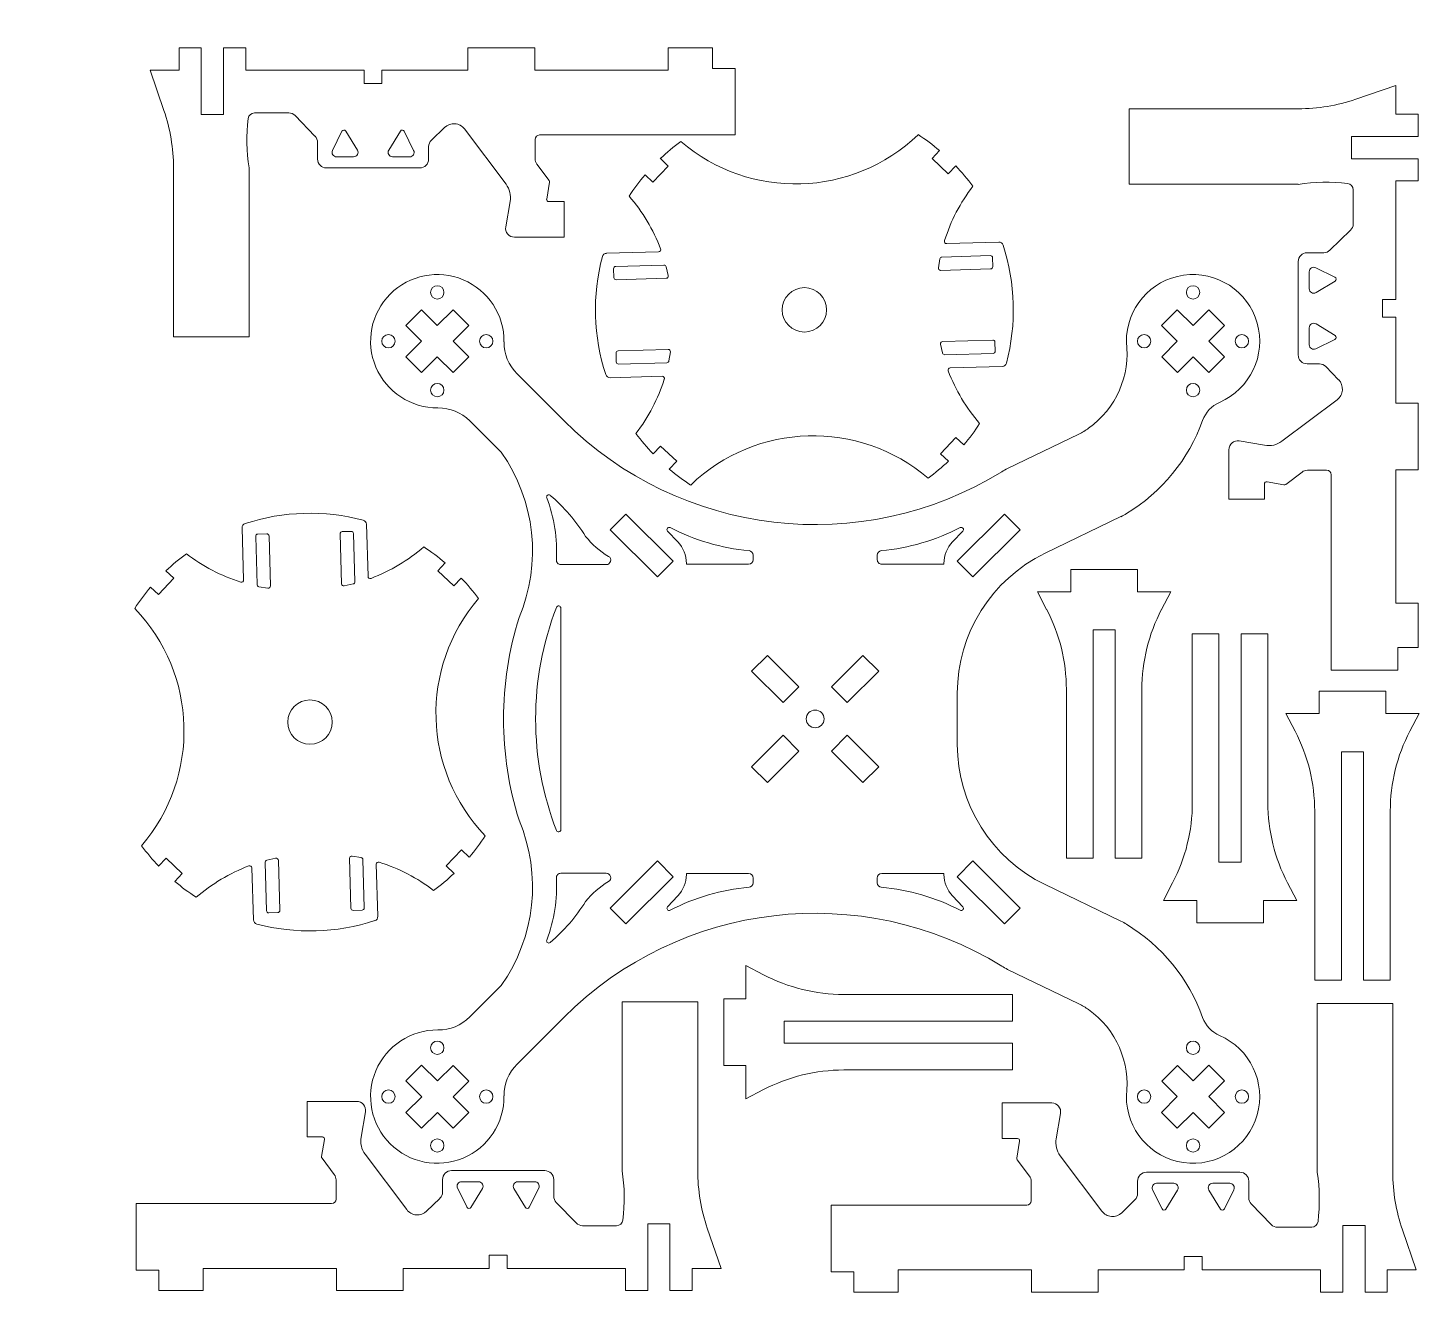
# Model space of a CAD drawing. Header units: millimetres. Extents: x -19 to 294, y 10 to 294.
import ezdxf

# ---------------------------------------------------------------- set-up
doc = ezdxf.new("R2010")
doc.units = ezdxf.units.MM
doc.layers.add('SLD-0', color=179, linetype='Continuous')

# ---------------------------------------------------------------- blocks, each defined once
blk = doc.blocks.new('Block1')
at = {"layer": 'SLD-0', "color": 250, "linetype": 'Continuous', "lineweight": 15, "true_color": 0x191924}
for p, q in [((6.5, 65), (6.5, 60)), ((11.5, 65), (6.5, 65)), ((11.5, 65), (11.5, 50)), ((16.5, 50), (16.5, 65)), ((21.5, 65), (16.5, 65)), ((21.5, 60), (21.5, 65)), ((71.5, 65), (71.5, 60)), ((86.5, 65), (71.5, 65)), ((86.5, 60), (86.5, 65)), ((116.5, 65), (116.5, 60)), ((126.5, 65), (116.5, 65)), ((126.5, 60.41), (126.5, 65)), ((6.5, 60), (0, 60)), ((0, 60), (3.1, 50.95)), ((48.15, 60), (21.5, 60)), ((48.15, 57), (48.15, 60)), ((52.15, 60), (52.15, 57)), ((71.5, 60), (52.15, 60)), ((116.5, 60), (86.5, 60)), ((131.6, 60.41), (126.5, 60.41)), ((131.6, 45.41), (131.6, 60.41)), ((52.15, 57), (48.15, 57)), ((23.5, 50.38), (31.16, 50.38)), ((11.5, 50), (16.5, 50)), ((32.59, 49.77), (37.08, 45.13)), ((63.26, 44.23), (66.23, 47.11)), ((43.14, 46.25), (41.02, 41.94)), ((46.61, 42.02), (44.02, 46.29)), ((56.28, 46.29), (53.68, 42.02)), ((59.27, 41.94), (57.15, 46.25)), ((70.72, 46.76), (80.06, 34.32)), ((86.6, 40.08), (86.6, 44.41)), ((87.6, 45.41), (131.6, 45.41)), ((37.65, 43.74), (37.65, 40)), ((62.65, 40), (62.65, 42.79)), ((5.25, 38), (5.25, 0)), ((22.25, 0), (22.25, 38)), ((39.65, 38), (60.65, 38)), ((41.92, 40.5), (45.76, 40.5)), ((54.53, 40.5), (58.38, 40.5)), ((89.77, 35.19), (87, 38.88)), ((89.2, 31), (89.86, 34.81)), ((80.99, 30.46), (80, 24.75)), ((93.1, 30.41), (89.69, 30.41)), ((93.1, 22.41), (93.1, 30.41)), ((81.97, 22.41), (93.1, 22.41)), ((5.25, 0), (22.25, 0))]:
    blk.add_line(p, q, dxfattribs=at)
for centre, radius, start, end in [((-34.75, 38), 40, 0, 18.8841), ((23.5, 48.94), 1.44, 90, 173.0932), ((31.16, 48.38), 2, 44.0954, 90), ((62.57, 44.21), 40.79, 173.0932, 188.7515), ((68.32, 44.96), 3, 36.912, 134.0954), ((35.65, 43.74), 2, 0, 44.0954), ((43.59, 46.03), 0.5, 31.312, 153.8164), ((56.71, 46.03), 0.5, 26.1836, 148.688), ((64.65, 42.79), 2, 134.0954, 180), ((87.6, 44.41), 1, 90, 180), ((41.92, 41.5), 1, 153.8164, 270), ((45.76, 41.5), 1, 270, 31.312), ((54.53, 41.5), 1, 148.688, 270), ((58.38, 41.5), 1, 270, 26.1836), ((39.65, 40), 2, 180, 270), ((60.65, 40), 2, 270, 0), ((88.6, 40.08), 2, 180, 216.912), ((89.37, 34.89), 0.5, 350.1483, 36.912), ((76.06, 31.32), 5, 350.1483, 36.912), ((89.69, 30.91), 0.5, 170.1483, 270), ((81.97, 24.41), 2, 170.1483, 270)]:
    blk.add_arc(centre, radius, start, end, dxfattribs=at)
blk = doc.blocks.new('Block2')
at = {"layer": 'SLD-0', "color": 250, "linetype": 'Continuous', "lineweight": 15, "true_color": 0x191924}
for p, q in [((36.91, 92.06), (42.76, 81.92)), ((56.58, 92.83), (55.95, 90.48)), ((60.78, 89.18), (61.41, 91.53)), ((34.62, 89.02), (32.89, 88.02)), ((40.73, 79.44), (35.3, 88.84)), ((55.95, 90.48), (60.78, 89.18)), ((32.7, 87.34), (38.33, 77.61)), ((18.16, 79.52), (16.43, 78.52)), ((24.47, 69.61), (18.85, 79.34)), ((39.09, 77.48), (40.63, 78.81)), ((18.51, 67.92), (12.66, 78.06)), ((16.25, 77.84), (21.68, 68.44)), ((22.28, 68.22), (24.2, 68.88)), ((4.51, 60.78), (2.16, 61.41)), ((3.22, 55.95), (4.51, 60.78)), ((0.87, 56.58), (3.22, 55.95)), ((90.48, 37.74), (89.18, 32.91)), ((92.83, 37.11), (90.48, 37.74)), ((89.18, 32.91), (91.53, 32.28)), ((71.42, 25.48), (69.49, 24.81)), ((77.44, 15.85), (72.01, 25.26)), ((75.18, 25.77), (81.03, 15.63)), ((69.22, 24.09), (74.85, 14.35)), ((54.61, 16.22), (53.07, 14.88)), ((60.99, 6.35), (55.37, 16.09)), ((52.96, 14.26), (58.39, 4.85)), ((75.53, 14.17), (77.26, 15.17)), ((56.78, 1.63), (50.93, 11.77)), ((32.91, 4.51), (32.28, 2.16)), ((37.74, 3.22), (32.91, 4.51)), ((37.11, 0.87), (37.74, 3.22)), ((59.07, 4.67), (60.81, 5.67))]:
    blk.add_line(p, q, dxfattribs=at)
blk.add_circle((46.85, 46.85), 5, dxfattribs=at)
for centre, radius, start, end in [((46.85, 46.85), 47, 103.584, 136.416), ((36.04, 91.56), 1, 30, 103.584), ((13.49, 107.83), 39.75, 319.1772, 339.1612), ((46.85, 46.85), 47, 78.0491, 85.3684), ((46.85, 46.85), 47, 64.6316, 71.9509), ((33.14, 87.59), 0.5, 120, 210), ((34.87, 88.59), 0.5, 30, 120), ((105.84, 80.9), 39.75, 167.7864, 252.2136), ((43.19, 82.17), 0.5, 210, 319.1772), ((13.53, 78.56), 1, 136.416, 210), ((16.68, 78.09), 0.5, 120, 210), ((18.41, 79.09), 0.5, 30, 120), ((40.3, 79.19), 0.5, 310.8693, 30), ((38.76, 77.86), 0.5, 210, 310.8693), ((24.04, 69.36), 0.5, 289.1307, 30), ((46.85, 46.85), 47, 154.6316, 161.9509), ((10.71, 106.23), 39.75, 260.8388, 280.8228), ((18.08, 67.67), 0.5, 280.8228, 30), ((22.11, 68.69), 0.5, 210, 289.1307), ((46.85, 46.85), 47, 168.0491, 175.3684), ((-12.14, 12.79), 39.75, 347.7864, 72.2136), ((46.85, 46.85), 47, 348.0491, 355.3684), ((46.85, 46.85), 47, 334.6316, 341.9509), ((71.58, 25.01), 0.5, 30, 109.1307), ((75.61, 26.02), 0.5, 100.8228, 210), ((82.99, -12.54), 39.75, 80.8388, 100.8228), ((69.66, 24.34), 0.5, 109.1307, 210), ((54.93, 15.84), 0.5, 30, 130.8693), ((77.01, 15.6), 0.5, 300, 30), ((53.39, 14.51), 0.5, 130.8693, 210), ((46.85, 46.85), 47, 283.584, 316.416), ((75.28, 14.6), 0.5, 210, 300), ((80.17, 15.13), 1, 316.416, 30), ((80.2, -14.14), 39.75, 139.1772, 159.1612), ((50.5, 11.52), 0.5, 30, 139.1772), ((60.56, 6.1), 0.5, 300, 30), ((46.85, 46.85), 47, 244.6316, 251.9509), ((58.82, 5.1), 0.5, 210, 300), ((46.85, 46.85), 47, 258.0491, 265.3684), ((57.65, 2.13), 1, 210, 283.584)]:
    blk.add_arc(centre, radius, start, end, dxfattribs=at)
blk = doc.blocks.new('Block3')
at = {"layer": 'SLD-0', "color": 250, "linetype": 'Continuous', "lineweight": 15, "true_color": 0x191924}
for p, q in [((7.9, 188.57), (11.43, 192.1)), ((11.43, 192.1), (15, 188.54)), ((15, 188.54), (18.54, 192.07)), ((22.07, 188.54), (18.54, 192.07)), ((177.93, 188.54), (181.46, 192.07)), ((185, 188.54), (181.46, 192.07)), ((188.57, 192.1), (185, 188.54)), ((192.1, 188.57), (188.57, 192.1)), ((7.9, 188.57), (11.46, 185)), ((18.54, 185), (22.07, 188.54)), ((181.46, 185), (177.93, 188.54)), ((192.1, 188.57), (188.54, 185)), ((7.93, 181.46), (11.46, 185)), ((18.54, 185), (22.04, 181.5)), ((181.46, 185), (177.96, 181.5)), ((192.07, 181.46), (188.54, 185)), ((7.93, 181.46), (11.46, 177.93)), ((11.46, 177.93), (15, 181.46)), ((15, 181.46), (18.5, 177.96)), ((18.5, 177.96), (22.04, 181.5)), ((181.5, 177.96), (177.96, 181.5)), ((185, 181.46), (181.5, 177.96)), ((188.54, 177.93), (185, 181.46)), ((192.07, 181.46), (188.54, 177.93)), ((62.73, 151.73), (54.48, 168.78)), ((137.27, 151.73), (145.52, 168.78)), ((43.64, 143.29), (35.88, 159.32)), ((156.36, 143.29), (164.12, 159.32)), ((57.43, 146.11), (53.89, 142.57)), ((57.43, 146.11), (68.03, 135.5)), ((142.57, 146.11), (131.97, 135.5)), ((146.11, 142.57), (142.57, 146.11)), ((53.89, 142.57), (64.5, 131.97)), ((146.11, 142.57), (135.5, 131.97)), ((68.03, 135.5), (64.5, 131.97)), ((135.5, 131.97), (131.97, 135.5)), ((60.18, 130.89), (57.73, 133.21)), ((105.77, 131.97), (94.23, 131.97)), ((139.82, 130.89), (142.27, 133.21)), ((65, 128.97), (65.2, 128.97)), ((65.2, 128.97), (65.2, 114.97)), ((135, 128.97), (134.8, 128.97)), ((134.8, 128.97), (134.8, 114.97)), ((63.12, 113.97), (64.2, 113.97)), ((89.25, 114.29), (85.71, 110.75)), ((96.32, 107.22), (89.25, 114.29)), ((103.68, 107.22), (110.75, 114.29)), ((114.29, 110.75), (110.75, 114.29)), ((136.88, 113.97), (135.8, 113.97)), ((92.78, 103.68), (85.71, 110.75)), ((107.22, 103.68), (114.29, 110.75)), ((96.32, 107.22), (92.78, 103.68)), ((107.22, 103.68), (103.68, 107.22)), ((92.78, 96.32), (85.71, 89.25)), ((92.78, 96.32), (96.32, 92.78)), ((103.68, 92.78), (107.22, 96.32)), ((107.22, 96.32), (114.29, 89.25)), ((96.32, 92.78), (89.25, 85.71)), ((103.68, 92.78), (110.75, 85.71)), ((85.71, 89.25), (89.25, 85.71)), ((110.75, 85.71), (114.29, 89.25)), ((63.12, 86.03), (64.2, 86.03)), ((65.2, 71.03), (65.2, 85.03)), ((134.8, 71.03), (134.8, 85.03)), ((136.88, 86.03), (135.8, 86.03)), ((60.18, 69.11), (57.73, 66.79)), ((65, 71.03), (65.2, 71.03)), ((135, 71.03), (134.8, 71.03)), ((139.82, 69.11), (142.27, 66.79)), ((53.89, 57.43), (64.5, 68.03)), ((64.5, 68.03), (68.03, 64.5)), ((131.97, 64.5), (135.5, 68.03)), ((146.11, 57.43), (135.5, 68.03)), ((57.43, 53.89), (68.03, 64.5)), ((142.57, 53.89), (131.97, 64.5)), ((53.89, 57.43), (57.43, 53.89)), ((142.57, 53.89), (146.11, 57.43)), ((65.27, 53.01), (65.27, 42.78)), ((134.73, 53.01), (134.73, 42.78)), ((32.82, 43.43), (22.32, 32.93)), ((124.93, 42.78), (75.07, 42.78)), ((167.18, 43.43), (177.68, 32.93)), ((40, 29.39), (32.93, 22.32)), ((160, 29.39), (167.07, 22.32)), ((7.93, 18.54), (11.46, 22.07)), ((11.46, 22.07), (15, 18.54)), ((15, 18.54), (18.54, 22.07)), ((18.54, 22.07), (22.07, 18.54)), ((177.96, 18.54), (181.5, 22.07)), ((185.02, 18.55), (181.5, 22.07)), ((185.02, 18.55), (188.54, 22.07)), ((188.54, 22.07), (192.07, 18.54)), ((7.93, 18.54), (11.46, 15)), ((18.54, 15), (22.07, 18.54)), ((181.48, 15.02), (177.96, 18.54)), ((188.55, 15.02), (192.07, 18.54)), ((7.93, 11.46), (11.46, 15)), ((18.54, 15), (22.07, 11.46)), ((177.93, 11.46), (181.48, 15.02)), ((192.1, 11.46), (188.55, 15.02)), ((7.93, 11.46), (11.46, 7.93)), ((11.46, 7.93), (15, 11.46)), ((15, 11.46), (18.54, 7.93)), ((22.07, 11.46), (18.54, 7.93)), ((181.46, 7.93), (177.93, 11.46)), ((181.46, 7.93), (185.02, 11.48)), ((188.57, 7.93), (185.02, 11.48)), ((188.57, 7.93), (192.1, 11.46))]:
    blk.add_line(p, q, dxfattribs=at)
for centre, radius in [((15, 196), 1.5), ((185, 196), 1.5), ((4, 185), 1.5), ((26, 185), 1.5), ((174, 185), 1.5), ((196, 185), 1.5), ((15, 174), 1.5), ((185, 174), 1.5), ((100, 100), 2), ((15, 26), 1.5), ((185, 26), 1.5), ((4, 15), 1.5), ((26, 15), 1.5), ((174, 15), 1.5), ((196, 15), 1.5), ((15, 4), 1.5), ((185, 4), 1.5)]:
    blk.add_circle(centre, radius, dxfattribs=at)
for centre, radius, start, end in [((15, 185), 15, 23.4253, 270.573), ((185, 185), 15, 269.427, 156.5747), ((35.19, 193.75), 7, 203.4253, 250.2807), ((164.81, 193.75), 7, 289.7193, 336.5747), ((19.15, 148.99), 40.54, 31.259, 70.2807), ((180.85, 148.99), 40.54, 109.7193, 148.741), ((17.75, 149.48), 20.69, 35.537, 97.2203), ((40.98, 162.25), 15, 25.8054, 31.259), ((159.02, 162.25), 15, 148.741, 154.1946), ((182.25, 149.48), 20.69, 82.7797, 144.463), ((22.38, 152.78), 15, 25.8311, 35.537), ((177.62, 152.78), 15, 144.463, 154.1689), ((94.23, 166.97), 35, 205.8054, 270), ((105.77, 166.97), 35, 270, 334.1946), ((-23.74, 100), 80, 315, 31.6313), ((57.14, 149.82), 15, 205.8311, 211.6313), ((223.74, 100), 80, 148.3687, 225), ((142.86, 149.82), 15, 328.3687, 334.1689), ((57.39, 132.85), 0.5, 46.4857, 207.4292), ((14.5, 110.59), 47.82, 5.1465, 27.4292), ((185.5, 110.59), 47.82, 152.5708, 174.8535), ((142.61, 132.85), 0.5, 332.5708, 133.5143), ((65, 135.97), 7, 226.4857, 270), ((135, 135.97), 7, 270, 313.5143), ((63.12, 114.97), 1, 185.1465, 270), ((64.2, 114.97), 1, 270, 0), ((135.8, 114.97), 1, 180, 270), ((136.88, 114.97), 1, 270, 354.8535), ((14.5, 89.41), 47.82, 332.5708, 354.8535), ((63.12, 85.03), 1, 90, 174.8535), ((64.2, 85.03), 1, 0, 90), ((135.8, 85.03), 1, 90, 180), ((136.88, 85.03), 1, 5.1465, 90), ((185.5, 89.41), 47.82, 185.1465, 207.4292), ((65, 64.03), 7, 90, 133.5143), ((135, 64.03), 7, 46.4857, 90), ((57.39, 67.15), 0.5, 152.5708, 313.5143), ((142.61, 67.15), 0.5, 226.4857, 27.4292), ((46.74, 63.5), 19.44, 308.7834, 329.0962), ((64.27, 53.01), 1, 0, 149.0962), ((135.73, 53.01), 1, 30.9038, 180), ((153.26, 63.5), 19.44, 210.9038, 231.2166), ((79.97, 14.55), 39.82, 121.9242, 139.5142), ((120.03, 14.55), 39.82, 40.4858, 58.0758), ((62.16, 8.82), 33.02, 86.4377, 111.1557), ((64.27, 42.78), 1, 266.4377, 0), ((75.07, 42.28), 0.5, 90, 248.7752), ((100, 106.47), 69.36, 248.7752, 291.2248), ((124.93, 42.28), 0.5, 291.2248, 90), ((135.73, 42.78), 1, 180, 273.5623), ((137.84, 8.82), 33.02, 68.8443, 93.5623), ((50.06, 40.08), 0.5, 139.5142, 291.1557), ((149.94, 40.08), 0.5, 248.8443, 40.4858), ((62.2, -2.19), 38.61, 67.1555, 125.1069), ((137.8, -2.19), 38.61, 54.8931, 112.8445), ((15.25, 40), 10, 269.427, 315), ((100, 106.47), 76.56, 252.6664, 287.3336), ((184.75, 40), 10, 225, 270.573), ((15, 15), 15, 89.427, 0.573), ((185, 15), 15, 179.427, 90.573), ((40, 15.25), 10, 135, 180.573), ((160, 15.25), 10, 359.427, 45)]:
    blk.add_arc(centre, radius, start, end, dxfattribs=at)
blk = doc.blocks.new('Block4')
at = {"layer": 'SLD-0', "color": 250, "linetype": 'Continuous', "lineweight": 15, "true_color": 0x191924}
for p, q in [((7.5, 65), (22.5, 65)), ((7.5, 60), (7.5, 65)), ((22.5, 65), (22.5, 60)), ((0, 60), (7.5, 60)), ((2.07, 56.03), (0, 60)), ((22.5, 60), (30, 60)), ((30, 60), (27.93, 56.03)), ((12.5, 51.39), (12.5, 0)), ((17.5, 51.39), (12.5, 51.39)), ((17.5, 0), (17.5, 51.39)), ((6.5, 0), (6.5, 38)), ((23.5, 38), (23.5, 0)), ((12.5, 0), (6.5, 0)), ((23.5, 0), (17.5, 0))]:
    blk.add_line(p, q, dxfattribs=at)
for centre, start, end in [((-32.44, 38), 0, 27.5869), ((62.44, 38), 152.4131, 180)]:
    blk.add_arc(centre, 38.94, start, end, dxfattribs=at)

msp = doc.modelspace()

# ---------------------------------------------------------------- block references
at = {"color": 7, "linetype": 'Continuous'}
for name, p, rotation in [('Block2', (175.07, 167.31), 61.65), ('Block1', (229.16, 281.29), 270), ('Block3', (58.51, 238.73), 270), ('Block2', (-18.61, 119.03), 331.65), ('Block4', (266.85, 157.87), 180), ('Block4', (202.93, 53.23), 90), ('Block1', (137.34, 75.07), 180), ('Block1', (293.7, 74.72), 180)]:
    msp.add_blockref(name, p, dxfattribs=dict(at, rotation=rotation))
for name, p in [('Block1', (8.91, 224.73)), ('Block4', (208.51, 107.36)), ('Block4', (264.38, 79.97))]:
    msp.add_blockref(name, p, dxfattribs=at)

doc.saveas('drawing.dxf')
